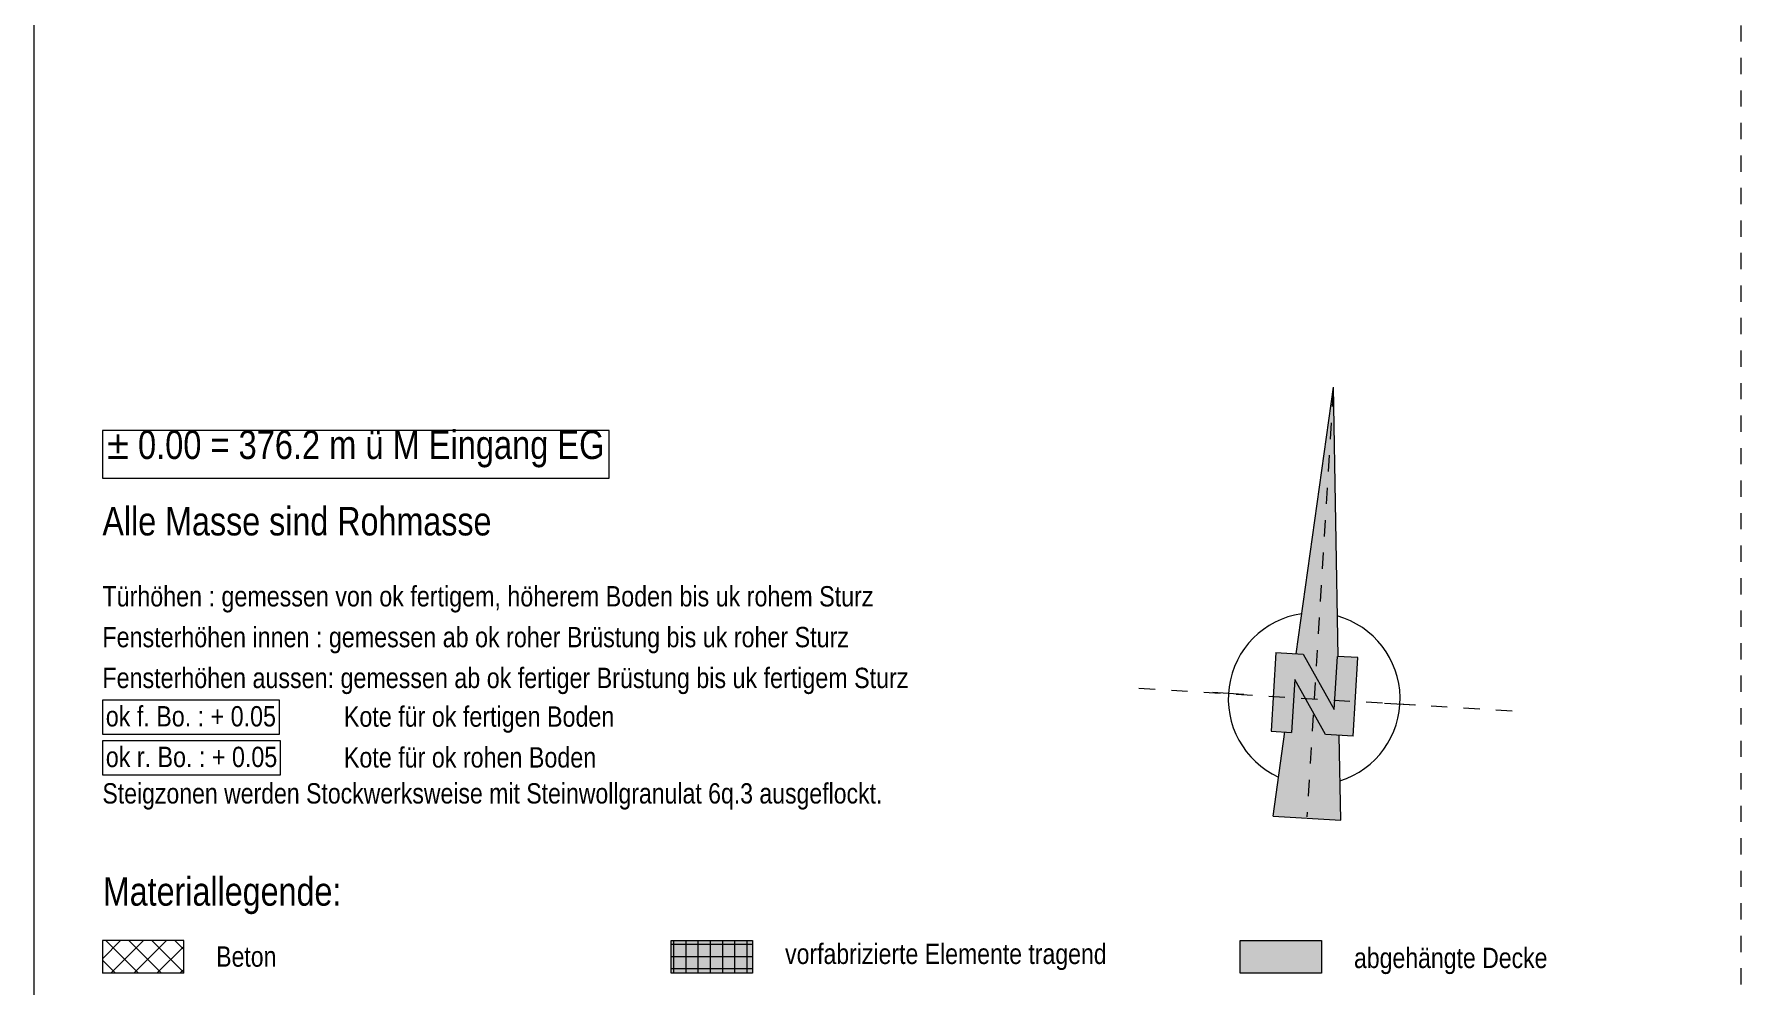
# Model space of a CAD drawing. Header units: metres. Extents: x -94.5 to -10.5, y 121.5 to 156.5.
# Drawn here: x -94.46 to -83.96, y 144.79 to 150.65 of the extents above; entities that cross this region are included whole.
import ezdxf

# ---------------------------------------------------------------- set-up
doc = ezdxf.new("R2010")
doc.units = ezdxf.units.M
doc.linetypes.add('AUSGEZOGEN', pattern=[0])
doc.linetypes.add('VERDECKT2_S2', pattern=[0.09, 0.05, -0.04])
doc.layers.add('XR$1$Hilfskonstruktion', color=5, linetype='VERDECKT2_S2', lineweight=13)
doc.layers.add('XR$1$Plankopf', color=7, linetype='AUSGEZOGEN', lineweight=13)
doc.styles.add('ARIALNARROW', font='ARIALN.TTF')

# ---------------------------------------------------------------- blocks, each defined once
blk = doc.blocks.new('COMPLEXOBJECT_6')
at = {"layer": 'XR$1$Plankopf'}
for color, points in [(9, [(-86.654, 146.834), (-86.464, 146.494), (-86.443, 146.821), (-86.441, 146.821), (-86.469, 148.477), (-86.699, 146.837)]), (250, [(-86.706, 146.678), (-86.516, 146.34), (-86.347, 146.33), (-86.318, 146.814), (-86.443, 146.821), (-86.464, 146.494), (-86.654, 146.834), (-86.822, 146.845), (-86.851, 146.361), (-86.725, 146.353)]), (9, [(-86.839, 145.839), (-86.423, 145.814), (-86.432, 146.335), (-86.516, 146.34), (-86.706, 146.678), (-86.725, 146.353), (-86.766, 146.356)])]:
    blk.add_hatch(color=color, dxfattribs=at).paths.add_polyline_path(points)
at = {"layer": 'XR$1$Hilfskonstruktion'}
for p, q in [((-86.47, 148.457), (-86.631, 145.834)), ((-87.664, 146.626), (-85.332, 146.483))]:
    blk.add_line(p, q, dxfattribs=at)
at = {"layer": 'XR$1$Plankopf'}
for p, q in [((-86.469, 148.477), (-86.699, 146.837)), ((-86.469, 148.477), (-86.441, 146.821)), ((-86.822, 146.845), (-86.851, 146.361)), ((-86.822, 146.845), (-86.654, 146.834)), ((-86.654, 146.834), (-86.464, 146.494)), ((-86.464, 146.494), (-86.443, 146.821)), ((-86.318, 146.814), (-86.443, 146.821)), ((-86.347, 146.33), (-86.318, 146.814)), ((-87.019, 146.586), (-87.209, 146.598)), ((-86.706, 146.678), (-86.725, 146.353)), ((-86.516, 146.34), (-86.706, 146.678)), ((-86.154, 146.533), (-85.963, 146.522)), ((-86.851, 146.361), (-86.725, 146.353)), ((-86.839, 145.839), (-86.766, 146.356)), ((-86.347, 146.33), (-86.516, 146.34)), ((-86.423, 145.814), (-86.432, 146.335)), ((-86.839, 145.839), (-86.423, 145.814))]:
    blk.add_line(p, q, dxfattribs=at)
for start_param, end_param in [(0.359322, 2.925575), (3.657349, 6.223598)]:
    blk.add_ellipse((-86.586, 146.56), major_axis=(0.111, 0.517), ratio=1, start_param=start_param, end_param=end_param, dxfattribs=at)

msp = doc.modelspace()

# ---------------------------------------------------------------- hatches: boundary and pattern name
at = {"layer": 'XR$1$Plankopf'}
h = msp.add_hatch(dxfattribs=at)
h.set_pattern_fill('SCHRAFFUR_3', color=256, scale=0.05, style=0, pattern_type=2)
h.set_pattern_definition([(45, (0, 0), (-0.07071068, 0.07071068), []), (135, (0, 0), (-0.07071068, -0.07071068), [])])
h.paths.add_polyline_path([(-94.0411, 144.8724), (-93.5411, 144.8724), (-93.5411, 145.0724), (-94.0411, 145.0724)], flags=0)
h = msp.add_hatch(dxfattribs=at)
h.set_pattern_fill('SCHRAFFUR_7', color=256, scale=0.05, style=0, pattern_type=2)
h.set_pattern_definition([(0, (0, 0), (0, 0.075), []), (90, (0, 0), (-0.075, 5e-18), [])])
h.paths.add_polyline_path([(-90.0411, 144.8724), (-90.0411, 145.0724), (-90.5411, 145.0724), (-90.5411, 144.8724)], flags=0)
for color, points in [(252, [(-90.5411, 145.0724), (-90.5411, 144.8724), (-90.0411, 144.8724), (-90.0411, 145.0724)]), (171, [(-86.5411, 144.8724), (-86.5411, 145.0724), (-87.0411, 145.0724), (-87.0411, 144.8724)])]:
    msp.add_hatch(color=color, dxfattribs=at).paths.add_polyline_path(points)

# ---------------------------------------------------------------- linework, layer by layer
at = {"layer": 'XR$1$Hilfskonstruktion'}
msp.add_line((-83.9611, 156.5024), (-83.9611, 121.5024), dxfattribs=at)
at = {"layer": 'XR$1$Plankopf'}
for p, q in [((-94.4611, 121.5024), (-94.4611, 156.5024)), ((-90.9227, 148.2098), (-94.0411, 148.2098)), ((-94.0411, 148.2098), (-94.0411, 147.9181)), ((-90.9227, 147.9181), (-90.9227, 148.2098)), ((-94.0411, 147.9181), (-90.9227, 147.9181)), ((-92.9523, 146.5507), (-94.0411, 146.5507)), ((-94.0411, 146.5507), (-94.0411, 146.3424)), ((-92.9523, 146.3424), (-92.9523, 146.5507)), ((-94.0411, 146.3424), (-92.9523, 146.3424)), ((-92.9445, 146.3007), (-94.0411, 146.3007)), ((-94.0411, 146.3007), (-94.0411, 146.0924)), ((-92.9445, 146.0924), (-92.9445, 146.3007)), ((-94.0411, 146.0924), (-92.9445, 146.0924)), ((-93.5411, 145.0724), (-94.0411, 145.0724)), ((-94.0411, 145.0724), (-94.0411, 144.8724)), ((-93.5411, 144.8724), (-93.5411, 145.0724)), ((-90.5411, 145.0724), (-90.0411, 145.0724)), ((-90.5411, 144.8724), (-90.5411, 145.0724)), ((-90.0411, 145.0724), (-90.0411, 144.8724)), ((-87.0411, 145.0724), (-86.5411, 145.0724)), ((-87.0411, 144.8724), (-87.0411, 145.0724)), ((-86.5411, 145.0724), (-86.5411, 144.8724)), ((-93.5411, 144.8724), (-94.0411, 144.8724)), ((-90.0411, 144.8724), (-90.5411, 144.8724)), ((-86.5411, 144.8724), (-87.0411, 144.8724))]:
    msp.add_line(p, q, dxfattribs=at)

# ---------------------------------------------------------------- block references
at = {"layer": 'XR$1$Hilfskonstruktion'}
msp.add_blockref('COMPLEXOBJECT_6', (0, 0), dxfattribs=at)

# ---------------------------------------------------------------- texts
at = {"layer": 'XR$1$Plankopf', "style": 'ARIALNARROW'}
for s, insert, char_height, width, attachment_point in [('\\W1.00;±\\~0.00\\~=\\~376.2\\~m\\~ü\\~M\\~Eingang\\~EG', (-94.012, 147.9823), 0.175, 3.132312, 7), ('\\W0.99;Alle\\~Masse\\~sind\\~Rohmasse', (-94.0411, 147.5623), 0.175, 2.490179, 7), ('ok\\~f.\\~Bo.\\~:\\~+\\~0.05', (-94.0203, 146.3882), 0.125, 0.0625, 7), ('ok\\~r.\\~Bo.\\~:\\~+\\~0.05', (-94.0203, 146.1382), 0.125, 0.0625, 7), ('\\W0.99;Steigzonen\\~werden\\~Stockwerksweise\\~mit\\~Steinwollgranulat\\~6q.3\\~ausgeflockt.', (-94.0411, 145.8781), 0.125, 4.885052, 7), ('\\W0.99;Materiallegende:', (-93.3047, 145.2348), 0.175, 1.559697, 8), ('\\W0.99;Beton', (-93.3411, 144.9737), 0.125, 0.434925, 4), ('\\W0.99;vorfabrizierte\\~Elemente\\~tragend', (-89.8411, 144.9724), 0.125, 2.049598, 4), ('\\W0.99;abgehängte\\~Decke', (-86.3411, 144.9474), 0.125, 1.25788, 4)]:
    msp.add_mtext(s, dxfattribs=dict(at, insert=insert, char_height=char_height, width=width, attachment_point=attachment_point))
at = {"layer": 'XR$1$Plankopf', "char_height": 0.125, "attachment_point": 1, "line_spacing_factor": 1.204819, "style": 'ARIALNARROW'}
for s, insert, width in [('{\\fArial Narrow|i0|b0;\\H0.125000;\\W1.000000;\\C7;Türhöhen : gemessen von ok fertigem, höherem Boden bis uk rohem Sturz}\\P{\\fArial Narrow|i0|b0;\\H0.125000;\\W1.000000;\\C7;Fensterhöhen innen : gemessen ab ok roher Brüstung bis uk roher Sturz}\\P{\\fArial Narrow|i0|b0;\\H0.125000;\\W1.000000;\\C7;Fensterhöhen aussen: gemessen ab ok fertiger Brüstung bis uk fertigem Sturz}\\P', (-94.0411, 147.2531), 6.18711), ('{\\fArial Narrow|i0|b0;\\H0.125000;\\W1.000000;\\C7;Kote für ok fertigen Boden}\\P{\\fArial Narrow|i0|b0;\\H0.125000;\\W1.000000;\\C7;Kote für ok rohen Boden}\\P', (-92.5557, 146.5132), 2.162133)]:
    msp.add_mtext(s, dxfattribs=dict(at, insert=insert, width=width))

doc.saveas('drawing.dxf')
